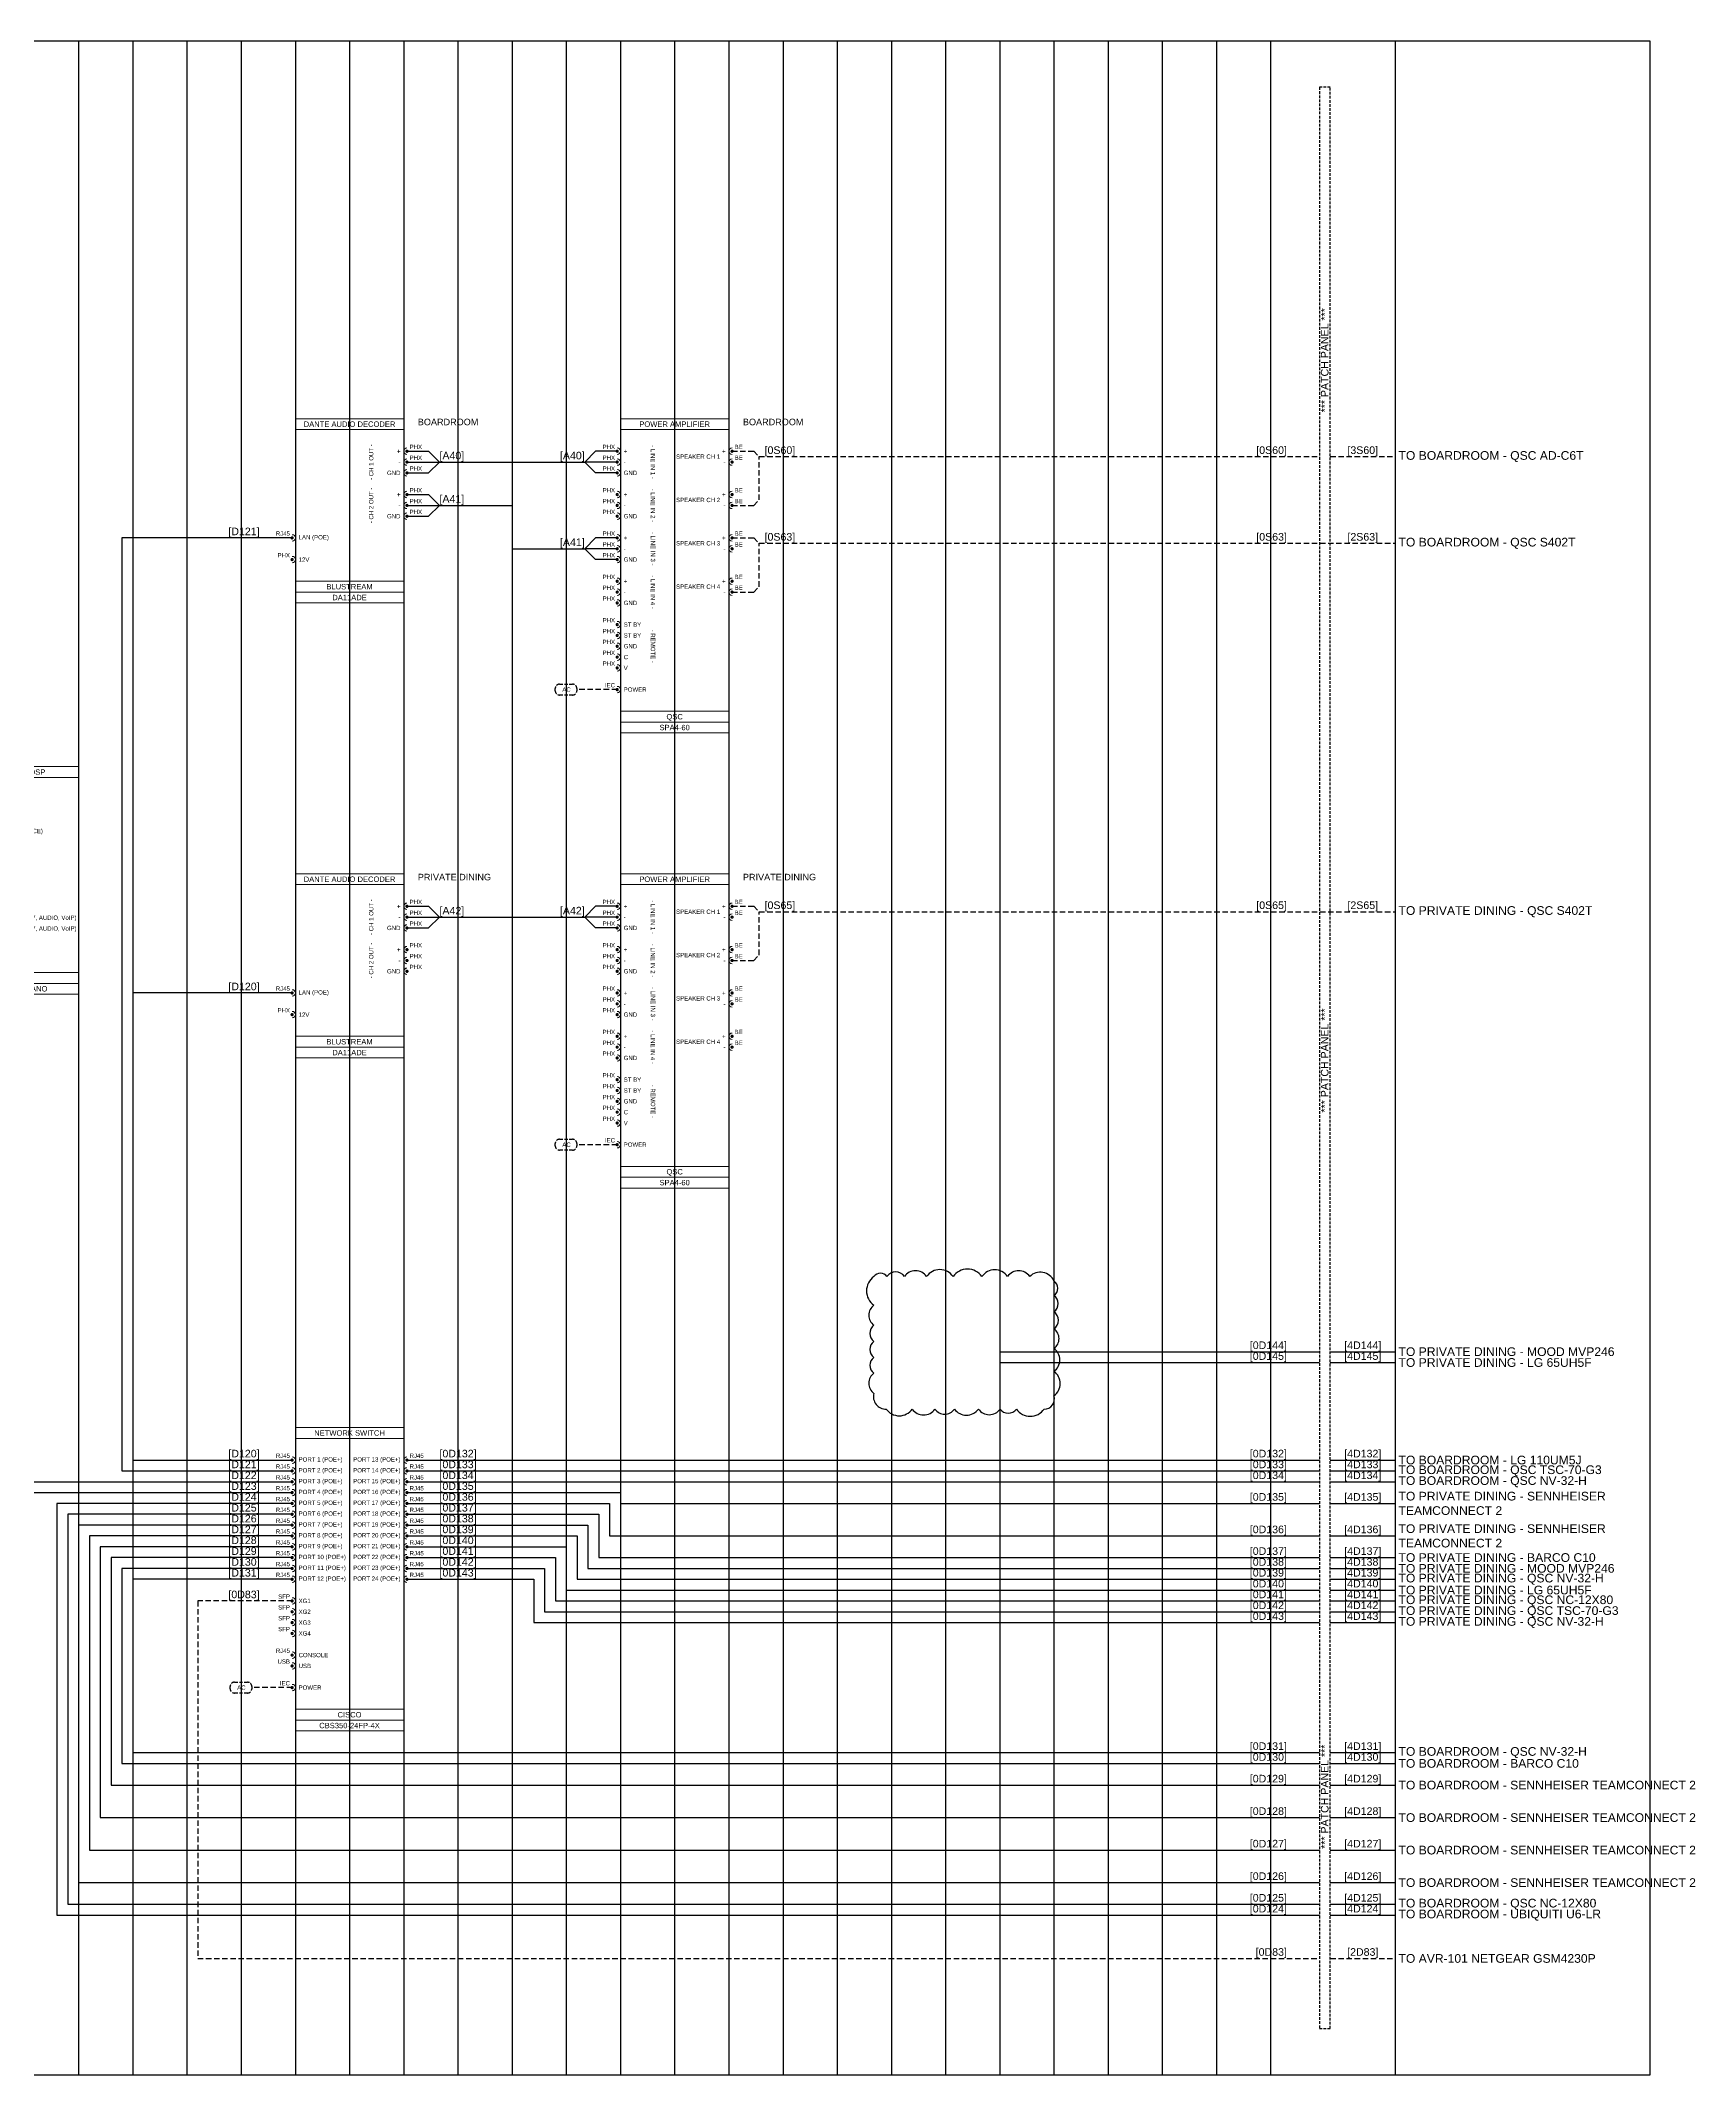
# Model space of a CAD drawing. Header units: millimetres. Extents: x -71336 to -33468, y -26189 to 22712.
# Drawn here: x -43555 to -42792, y -20133 to -19194 of the extents above; entities that cross this region are included whole.
import ezdxf
from ezdxf.enums import TextEntityAlignment as Align
from ezdxf.lldxf.tags import DXFTag

# ---------------------------------------------------------------- set-up
doc = ezdxf.new("R2010")
doc.units = ezdxf.units.MM
doc.linetypes.add('DASHED', pattern=[0.75, 0.5, -0.25])
doc.linetypes.add('DASHED2', pattern=[0.375, 0.25, -0.125])
for name, color, linetype in [('SC - 2 Core Speaker', 211, 'DASHED'), ('SC - 3 Core Flex', 7, 'DASHED'), ('SC - Cat - Green - Data', 84, 'Continuous'), ('SC - Cat - Green - Data - DANTE', 84, 'DANTE'), ('SC - Cat - Green - Data - QLAN', 84, 'QLAN'), ('SC - Fibre', 170, 'DASHED'), ('SC - Starquad', 4, 'Continuous'), ('SC - Text', 7, 'Continuous'), ('Text', 7, 'Continuous')]:
    doc.layers.add(name, color=color, linetype=linetype)
doc.layers.add('SC - Equipment', color=7, linetype='Continuous', lineweight=13)
doc.layers.add('SC - Xlines', color=252, linetype='Continuous', plot=False)
doc.styles.add('ARIAL', font='arial.ttf')
doc.styles.get("Standard").update_dxf_attribs({"font": 'arial.ttf', "height": 35})
tags = doc.linetypes.add('DANTE', pattern='A,3.745209,-0.071128,["DANTE",ARIAL,S=0.5,R=0,X=0,Y=-0.25],-2.454793,3.728871', length=10.000001).pattern_tags.tags
tags[6] = DXFTag(74, 10)
tags = doc.linetypes.add('QLAN', pattern='A,3.942001,-0.106942,["QLAN",ARIAL,S=0.5,R=0,X=0,Y=-0.25],-1.981735,3.969322', length=10).pattern_tags.tags
tags[6] = DXFTag(74, 10)

# ---------------------------------------------------------------- blocks, each defined once
blk = doc.blocks.new('Cisco CBS350-24FP-4X - SCHEMATIC')
at = {"layer": 'SC - Equipment'}
for p, q in [((-25, 0), (25, 0)), ((-25, -140), (-25, 0)), ((25, 0), (25, -140)), ((25, -5), (-25, -5)), ((25, -130), (-25, -130)), ((25, -130), (-25, -130)), ((25, -135), (-25, -135)), ((25, -135), (-25, -135)), ((25, -135), (-25, -135)), ((25, -140), (-25, -140))]:
    blk.add_line(p, q, dxfattribs=at)
at = {"layer": 'SC - Equipment', "const_width": 0.7}
for points in [[(-26.1, -15, 1), (-26.9, -15, 1)], [(26.1, -15, -1), (26.9, -15, -1)], [(-26.1, -20, 1), (-26.9, -20, 1)], [(-26.1, -25, 1), (-26.9, -25, 1)], [(26.1, -20, -1), (26.9, -20, -1)], [(26.1, -25, -1), (26.9, -25, -1)], [(-26.1, -30, 1), (-26.9, -30, 1)], [(-26.1, -35, 1), (-26.9, -35, 1)], [(26.1, -30, -1), (26.9, -30, -1)], [(26.1, -35, -1), (26.9, -35, -1)], [(-26.1, -40, 1), (-26.9, -40, 1)], [(-26.1, -45, 1), (-26.9, -45, 1)], [(26.1, -40, -1), (26.9, -40, -1)], [(26.1, -45, -1), (26.9, -45, -1)], [(-26.1, -50, 1), (-26.9, -50, 1)], [(-26.1, -55, 1), (-26.9, -55, 1)], [(26.1, -50, -1), (26.9, -50, -1)], [(26.1, -55, -1), (26.9, -55, -1)], [(-26.1, -60, 1), (-26.9, -60, 1)], [(-26.1, -65, 1), (-26.9, -65, 1)], [(26.1, -60, -1), (26.9, -60, -1)], [(26.1, -65, -1), (26.9, -65, -1)], [(-26.1, -70, 1), (-26.9, -70, 1)], [(26.1, -70, -1), (26.9, -70, -1)], [(-26.1, -80, 1), (-26.9, -80, 1)], [(-26.1, -85, 1), (-26.9, -85, 1)], [(-26.1, -90, 1), (-26.9, -90, 1)], [(-26.1, -95, 1), (-26.9, -95, 1)], [(-26.1, -105, 1), (-26.9, -105, 1)], [(-26.1, -110, 1), (-26.9, -110, 1)], [(-26.1, -120, 1), (-26.9, -120, 1)]]:
    blk.add_lwpolyline(points, format="xyb", close=True, dxfattribs=at)
at = {"layer": 'SC - Equipment'}
for centre, start, end in [((-26.5, -15), 270, 90), ((-26.5, -20), 270, 90), ((26.5, -15), 90, 270), ((26.5, -20), 90, 270), ((-26.5, -25), 270, 90), ((26.5, -25), 90, 270), ((-26.5, -30), 270, 90), ((-26.5, -35), 270, 90), ((26.5, -30), 90, 270), ((26.5, -35), 90, 270), ((-26.5, -40), 270, 90), ((-26.5, -45), 270, 90), ((26.5, -40), 90, 270), ((26.5, -45), 90, 270), ((-26.5, -50), 270, 90), ((-26.5, -55), 270, 90), ((26.5, -50), 90, 270), ((26.5, -55), 90, 270), ((-26.5, -60), 270, 90), ((-26.5, -65), 270, 90), ((26.5, -60), 90, 270), ((26.5, -65), 90, 270), ((-26.5, -70), 270, 90), ((26.5, -70), 90, 270), ((-26.5, -80), 270, 90), ((-26.5, -85), 270, 90), ((-26.5, -90), 270, 90), ((-26.5, -95), 270, 90), ((-26.5, -105), 270, 90), ((-26.5, -110), 270, 90), ((-26.5, -120), 270, 90)]:
    blk.add_arc(centre, 1.5, start, end, dxfattribs=at)
at = {"ltscale": 5}
for tag, p in [('DESCRIPTION', (0, -2.5)), ('MAKE', (0, -132.5)), ('MODEL', (0, -137.5))]:
    blk.add_attdef(tag, text='', height=2.5, dxfattribs=at).set_placement(p, align=Align.MIDDLE_CENTER)
at = {"ltscale": 5, "flags": 1}
for tag, p in [('ROOM_TYPE', (45, -5)), ('LOCATION', (45, -10)), ('RACK_EQUIPMENT_(Y/N)', (45, -15)), ('IP_(Y/N)', (45, -30)), ('AMP(@240V)', (45, -40)), ('POE(WATT)', (45, -35)), ('WATT', (45, -45)), ('WEIGHT(KG)', (45, -55)), ('BTU/H', (45, -50)), ('TRANSFORMER_TAPS', (45, -60))]:
    blk.add_attdef(tag, p, '', height=2.5, dxfattribs=at)
blk.add_attdef('BRACKET', text='', height=2.5, dxfattribs=at).set_placement((0, -127.5), align=Align.MIDDLE_CENTER)
at = {"layer": 'SC - Equipment', "ltscale": 5, "char_height": 2}
for s, insert, width, attachment_point in [('RJ45', (-27.5, -13), 5.7736, 6), ('RJ45', (-27.5, -18), 5.7736, 6), ('PORT 1 (POE+)', (-23.5, -15), 23.5, 4), ('PORT 2 (POE+)', (-23.5, -20), 23.5, 4), ('PORT 13 (POE+)', (23.5, -15), 23.5, 6), ('PORT 14 (POE+)', (23.5, -20), 23.5, 6), ('RJ45', (27.72, -13), 7.1748, 4), ('RJ45', (27.72, -18), 7.1748, 4), ('RJ45', (-27.5, -23), 5.7736, 6), ('RJ45', (-27.5, -28), 5.7736, 6), ('PORT 3 (POE+)', (-23.5, -25), 23.5, 4), ('PORT 15 (POE+)', (23.5, -25), 23.5, 6), ('RJ45', (27.72, -23), 7.1748, 4), ('RJ45', (27.72, -28), 7.1748, 4), ('RJ45', (-27.5, -33), 5.7736, 6), ('RJ45', (-27.5, -38), 5.7736, 6), ('PORT 4 (POE+)', (-23.5, -30), 23.5, 4), ('PORT 5 (POE+)', (-23.5, -35), 23.5, 4), ('PORT 16 (POE+)', (23.5, -30), 23.5, 6), ('PORT 17 (POE+)', (23.5, -35), 23.5, 6), ('RJ45', (27.72, -33), 7.1748, 4), ('RJ45', (27.72, -38), 7.1748, 4), ('RJ45', (-27.5, -43), 5.7736, 6), ('PORT 6 (POE+)', (-23.5, -40), 23.5, 4), ('PORT 7 (POE+)', (-23.5, -45), 23.5, 4), ('PORT 18 (POE+)', (23.5, -40), 23.5, 6), ('\\pxt10;PORT 19 (POE+)', (23.5, -45), 23.5, 6), ('RJ45', (27.72, -43), 7.1748, 4), ('RJ45', (-27.5, -48), 5.7736, 6), ('RJ45', (-27.5, -53), 5.7736, 6), ('PORT 8 (POE+)', (-23.5, -50), 23.5, 4), ('PORT 9 (POE+)', (-23.5, -55), 23.5, 4), ('PORT 20 (POE+)', (23.5, -50), 23.5, 6), ('PORT 21 (POE+)', (23.5, -55), 23.5, 6), ('RJ45', (27.72, -48), 7.1748, 4), ('RJ45', (27.72, -53), 7.1748, 4), ('RJ45', (-27.5, -58), 5.7736, 6), ('RJ45', (-27.5, -63), 5.7736, 6), ('PORT 10 (POE+)', (-23.5, -60), 23.5, 4), ('PORT 11 (POE+)', (-23.5, -65), 23.5, 4), ('PORT 22 (POE+)', (23.5, -60), 23.5, 6), ('PORT 23 (POE+)', (23.5, -65), 23.5, 6), ('RJ45', (27.72, -58), 7.1748, 4), ('RJ45', (27.72, -63), 7.1748, 4), ('RJ45', (-27.5, -68), 5.7736, 6), ('PORT 12 (POE+)', (-23.5, -70), 23.5, 4), ('PORT 24 (POE+)', (23.5, -70), 23.5, 6), ('RJ45', (27.72, -68), 7.1748, 4), ('SFP', (-27.5, -78), 5.7736, 6), ('SFP', (-27.5, -83), 5.7736, 6), ('XG1', (-23.5, -80), 23.5, 4), ('XG2', (-23.5, -85), 23.5, 4), ('SFP', (-27.5, -88), 5.7736, 6), ('SFP', (-27.5, -93), 5.7736, 6), ('XG3', (-23.5, -90), 23.5, 4), ('RJ45', (-27.5, -103), 5.7736, 6), ('XG4', (-23.5, -95), 23.5, 4), ('USB', (-27.5, -108), 5.7736, 6), ('CONSOLE', (-23.5, -105), 23.5, 4), ('USB', (-23.5, -110), 23.5, 4), ('IEC', (-27.5, -118), 5.7736, 6), ('POWER', (-23.5, -120), 23.5, 4)]:
    blk.add_mtext(s, dxfattribs=dict(at, insert=insert, width=width, attachment_point=attachment_point))
blk = doc.blocks.new('QSC CORE NANO - SCHEMATIC')
at = {"layer": 'SC - Equipment'}
for p, q in [((-25, 0), (25, 0)), ((-25, -105), (-25, 0)), ((25, 0), (25, -105)), ((25, -5), (-25, -5)), ((25, -95), (-25, -95)), ((25, -95), (-25, -95)), ((25, -100), (-25, -100)), ((25, -100), (-25, -100)), ((25, -100), (-25, -100)), ((25, -105), (-25, -105))]:
    blk.add_line(p, q, dxfattribs=at)
at = {"layer": 'SC - Equipment', "const_width": 0.7}
for points in [[(-26.1, -15, 1), (-26.9, -15, 1)], [(-26.1, -20, 1), (-26.9, -20, 1)], [(-26.1, -30, 1), (-26.9, -30, 1)], [(-26.1, -35, 1), (-26.9, -35, 1)], [(-26.1, -45, 1), (-26.9, -45, 1)], [(-26.1, -50, 1), (-26.9, -50, 1)], [(-26.1, -55, 1), (-26.9, -55, 1)], [(-26.1, -60, 1), (-26.9, -60, 1)], [(-26.1, -70, 1), (-26.9, -70, 1)], [(-26.1, -75, 1), (-26.9, -75, 1)], [(-26.1, -85, 1), (-26.9, -85, 1)]]:
    blk.add_lwpolyline(points, format="xyb", close=True, dxfattribs=at)
at = {"layer": 'SC - Equipment'}
for centre in [(-26.5, -15), (-26.5, -20), (-26.5, -30), (-26.5, -35), (-26.5, -45), (-26.5, -50), (-26.5, -55), (-26.5, -60), (-26.5, -70), (-26.5, -75), (-26.5, -85)]:
    blk.add_arc(centre, 1.5, 270, 90, dxfattribs=at)
at = {"ltscale": 5}
for tag, p in [('DESCRIPTION', (0, -2.5)), ('MODEL', (0, -102.5)), ('MAKE', (0, -97.5))]:
    blk.add_attdef(tag, text='', height=2.5, dxfattribs=at).set_placement(p, align=Align.MIDDLE_CENTER)
at = {"ltscale": 5, "flags": 1}
for tag, p in [('ROOM_TYPE', (45, -5)), ('LOCATION', (45, -10)), ('RACK_EQUIPMENT_(Y/N)', (45, -15)), ('IP_(Y/N)', (45, -30)), ('AMP(@240V)', (45, -40)), ('POE(WATT)', (45, -35)), ('WATT', (45, -45)), ('WEIGHT(KG)', (45, -55)), ('BTU/H', (45, -50)), ('TRANSFORMER_TAPS', (45, -60))]:
    blk.add_attdef(tag, p, '', height=2.5, dxfattribs=at)
blk.add_attdef('BRACKET', text='', height=2.5, dxfattribs=at).set_placement((0, -92.5), align=Align.MIDDLE_CENTER)
at = {"layer": 'SC - Equipment', "ltscale": 5, "char_height": 2}
for s, insert, width, attachment_point in [('PHX', (-27.5, -13), 5.7736, 6), ('PHX', (-27.5, -18), 5.7736, 6), ('RS232 A', (-23.5, -15), 23.5, 4), ('USB-C', (-27.5, -28), 5.7736, 6), ('RS232 B', (-23.5, -20), 23.5, 4), ('USB-B', (-27.5, -33), 5.7736, 6), ('USB 3.1 (HOST/DEVICE)', (-23.5, -30), 32.2205, 4), ('USB 3.O (DEVICE)', (-23.5, -35), 32.2205, 4), ('USB-A', (-27.5, -43), 5.7736, 6), ('USB 3.O (HOST)', (-23.5, -45), 32.2205, 4), ('USB-A', (-27.5, -48), 5.7736, 6), ('USB-A', (-27.5, -53), 5.7736, 6), ('USB 3.O (HOST)', (-23.5, -50), 32.2205, 4), ('USB 3.O (HOST)', (-23.5, -55), 32.2205, 4), ('USB-A', (-27.5, -58), 5.7736, 6), ('USB 3.O (HOST)', (-23.5, -60), 32.2205, 4), ('RJ45', (-27.5, -68), 5.7736, 6), ('RJ45', (-27.5, -73), 5.7736, 6), ('LAN A (Q-LAN, AES67, AUDIO, VoIP)', (-23.5, -70), 47.6216, 4), ('LAN B (Q-LAN, AES67, AUDIO, VoIP)', (-23.5, -75), 58.4393, 4), ('IEC', (-27.5, -83), 5.7736, 6), ('POWER', (-23.5, -85), 23.5, 4)]:
    blk.add_mtext(s, dxfattribs=dict(at, insert=insert, width=width, attachment_point=attachment_point))
blk = doc.blocks.new('BLUSTREAM DA11ADE - SCHEMATIC')
at = {"layer": 'SC - Equipment'}
for p, q in [((-25, 0), (25, 0)), ((-25, -85), (-25, 0)), ((25, 0), (25, -85)), ((25, -5), (-25, -5)), ((25, -75), (-25, -75)), ((25, -75), (-25, -75)), ((25, -80), (-25, -80)), ((25, -80), (-25, -80)), ((25, -80), (-25, -80)), ((25, -85), (-25, -85))]:
    blk.add_line(p, q, dxfattribs=at)
at = {"layer": 'SC - Equipment', "const_width": 0.7}
for points in [[(26.1, -15, -1), (26.9, -15, -1)], [(26.1, -20, -1), (26.9, -20, -1)], [(26.1, -25, -1), (26.9, -25, -1)], [(26.1, -35, -1), (26.9, -35, -1)], [(26.1, -40, -1), (26.9, -40, -1)], [(26.1, -45, -1), (26.9, -45, -1)], [(-26.1, -55, 1), (-26.9, -55, 1)], [(-26.1, -65, 1), (-26.9, -65, 1)]]:
    blk.add_lwpolyline(points, format="xyb", close=True, dxfattribs=at)
at = {"layer": 'SC - Equipment'}
for centre, start, end in [((26.5, -15), 90, 270), ((26.5, -20), 90, 270), ((26.5, -25), 90, 270), ((26.5, -35), 90, 270), ((26.5, -40), 90, 270), ((26.5, -45), 90, 270), ((-26.5, -55), 270, 90), ((-26.5, -65), 270, 90)]:
    blk.add_arc(centre, 1.5, start, end, dxfattribs=at)
at = {"ltscale": 5}
for tag, p in [('DESCRIPTION', (0, -2.5)), ('MODEL', (0, -82.5)), ('MAKE', (0, -77.5))]:
    blk.add_attdef(tag, text='', height=2.5, dxfattribs=at).set_placement(p, align=Align.MIDDLE_CENTER)
at = {"ltscale": 5, "flags": 1}
for tag, p in [('ROOM_TYPE', (45, -5)), ('LOCATION', (45, -10)), ('RACK_EQUIPMENT_(Y/N)', (45, -15)), ('IP_(Y/N)', (45, -30)), ('AMP(@240V)', (45, -40)), ('POE(WATT)', (45, -35)), ('WATT', (45, -45)), ('WEIGHT(KG)', (45, -55)), ('BTU/H', (45, -50)), ('TRANSFORMER_TAPS', (45, -60))]:
    blk.add_attdef(tag, p, '', height=2.5, dxfattribs=at)
blk.add_attdef('BRACKET', text='', height=2.5, dxfattribs=at).set_placement((0, -72.5), align=Align.MIDDLE_CENTER)
at = {"layer": 'SC - Equipment', "ltscale": 5, "char_height": 2, "width": 24.8632, "attachment_point": 5, "rotation": 90}
for s, insert in [('- CH 1 OUT -', (10, -20)), ('- CH 2 OUT -', (10, -40))]:
    blk.add_mtext(s, dxfattribs=dict(at, insert=insert))
at = {"layer": 'SC - Equipment', "ltscale": 5, "char_height": 2}
for s, insert, width, attachment_point in [('+', (23.5, -15), 23.5, 6), ('PHX', (27.72, -13), 7.1748, 4), ('PHX', (27.72, -18), 7.1748, 4), ('GND', (23.5, -25), 23.5, 6), ('-', (23.5, -20), 23.5, 6), ('PHX', (27.72, -23), 7.1748, 4), ('+', (23.5, -35), 23.5, 6), ('PHX', (27.72, -33), 7.1748, 4), ('PHX', (27.72, -38), 7.1748, 4), ('GND', (23.5, -45), 23.5, 6), ('-', (23.5, -40), 23.5, 6), ('PHX', (27.72, -43), 7.1748, 4), ('RJ45', (-27.5, -53), 5.7736, 6), ('LAN (POE)', (-23.5, -55), 47.6216, 4), ('PHX', (-27.5, -63), 5.7736, 6), ('12V', (-23.5, -65), 23.5, 4)]:
    blk.add_mtext(s, dxfattribs=dict(at, insert=insert, width=width, attachment_point=attachment_point))
blk = doc.blocks.new('QSC SPA4-60 - SCHEMATIC')
at = {"layer": 'SC - Equipment'}
for p, q in [((-25, 0), (25, 0)), ((-25, -145), (-25, 0)), ((25, 0), (25, -145)), ((25, -5), (-25, -5)), ((25, -135), (-25, -135)), ((25, -135), (-25, -135)), ((25, -140), (-25, -140)), ((25, -140), (-25, -140)), ((25, -140), (-25, -140)), ((25, -145), (-25, -145))]:
    blk.add_line(p, q, dxfattribs=at)
at = {"layer": 'SC - Equipment', "const_width": 0.7}
for points in [[(-26.1, -15, 1), (-26.9, -15, 1)], [(26.1, -15, -1), (26.9, -15, -1)], [(-26.1, -20, 1), (-26.9, -20, 1)], [(-26.1, -25, 1), (-26.9, -25, 1)], [(26.1, -20, -1), (26.9, -20, -1)], [(-26.1, -35, 1), (-26.9, -35, 1)], [(26.1, -35, -1), (26.9, -35, -1)], [(-26.1, -40, 1), (-26.9, -40, 1)], [(-26.1, -45, 1), (-26.9, -45, 1)], [(26.1, -40, -1), (26.9, -40, -1)], [(-26.1, -55, 1), (-26.9, -55, 1)], [(26.1, -55, -1), (26.9, -55, -1)], [(-26.1, -60, 1), (-26.9, -60, 1)], [(-26.1, -65, 1), (-26.9, -65, 1)], [(26.1, -60, -1), (26.9, -60, -1)], [(-26.1, -75, 1), (-26.9, -75, 1)], [(26.1, -75, -1), (26.9, -75, -1)], [(-26.1, -80, 1), (-26.9, -80, 1)], [(-26.1, -85, 1), (-26.9, -85, 1)], [(26.1, -80, -1), (26.9, -80, -1)], [(-26.1, -95, 1), (-26.9, -95, 1)], [(-26.1, -100, 1), (-26.9, -100, 1)], [(-26.1, -105, 1), (-26.9, -105, 1)], [(-26.1, -110, 1), (-26.9, -110, 1)], [(-26.1, -115, 1), (-26.9, -115, 1)], [(-26.1, -125, 1), (-26.9, -125, 1)]]:
    blk.add_lwpolyline(points, format="xyb", close=True, dxfattribs=at)
at = {"layer": 'SC - Equipment'}
for centre, start, end in [((-26.5, -15), 270, 90), ((-26.5, -20), 270, 90), ((26.5, -15), 90, 270), ((26.5, -20), 90, 270), ((-26.5, -25), 270, 90), ((-26.5, -35), 270, 90), ((26.5, -35), 90, 270), ((-26.5, -40), 270, 90), ((-26.5, -45), 270, 90), ((26.5, -40), 90, 270), ((-26.5, -55), 270, 90), ((26.5, -55), 90, 270), ((-26.5, -60), 270, 90), ((-26.5, -65), 270, 90), ((26.5, -60), 90, 270), ((-26.5, -75), 270, 90), ((26.5, -75), 90, 270), ((-26.5, -80), 270, 90), ((-26.5, -85), 270, 90), ((26.5, -80), 90, 270), ((-26.5, -95), 270, 90), ((-26.5, -100), 270, 90), ((-26.5, -105), 270, 90), ((-26.5, -110), 270, 90), ((-26.5, -115), 270, 90), ((-26.5, -125), 270, 90)]:
    blk.add_arc(centre, 1.5, start, end, dxfattribs=at)
at = {"ltscale": 5}
for tag, p in [('DESCRIPTION', (0, -2.5)), ('MAKE', (0, -137.5)), ('MODEL', (0, -142.5))]:
    blk.add_attdef(tag, text='', height=2.5, dxfattribs=at).set_placement(p, align=Align.MIDDLE_CENTER)
at = {"ltscale": 5, "flags": 1}
for tag, p in [('ROOM_TYPE', (45, -5)), ('LOCATION', (45, -10)), ('RACK_EQUIPMENT_(Y/N)', (45, -15)), ('IP_(Y/N)', (45, -30)), ('AMP(@240V)', (45, -40)), ('POE(WATT)', (45, -35)), ('WATT', (45, -45)), ('WEIGHT(KG)', (45, -55)), ('BTU/H', (45, -50)), ('TRANSFORMER_TAPS', (45, -60))]:
    blk.add_attdef(tag, p, '', height=2.5, dxfattribs=at)
blk.add_attdef('BRACKET', text='', height=2.5, dxfattribs=at).set_placement((0, -132.5), align=Align.MIDDLE_CENTER)
at = {"layer": 'SC - Equipment', "ltscale": 5, "char_height": 2}
for s, insert, width, attachment_point in [('PHX', (-27.5, -13), 5.7736, 6), ('PHX', (-27.5, -18), 5.7736, 6), ('+', (-23.5, -15), 23.5, 4), ('SPEAKER CH 1', (21, -17.5), 23.5, 6), ('+', (23.5, -15), 23.5, 6), ('BE', (27.7, -13), 3.7458, 4), ('BE', (27.7, -18), 3.7458, 4), ('PHX', (-27.5, -23), 5.7736, 6), ('-', (-23.5, -20), 23.5, 4), ('GND', (-23.5, -25), 23.5, 4), ('-', (23.5, -20), 23.5, 6), ('PHX', (-27.5, -33), 5.7736, 6), ('PHX', (-27.5, -38), 5.7736, 6), ('+', (-23.5, -35), 23.5, 4), ('SPEAKER CH 2', (21, -37.5), 23.5, 6), ('+', (23.5, -35), 23.5, 6), ('BE', (27.7, -33), 3.7458, 4), ('BE', (27.7, -38), 3.7458, 4), ('PHX', (-27.5, -43), 5.7736, 6), ('-', (-23.5, -40), 23.5, 4), ('GND', (-23.5, -45), 23.5, 4), ('-', (23.5, -40), 23.5, 6), ('PHX', (-27.5, -53), 5.7736, 6), ('+', (-23.5, -55), 23.5, 4), ('+', (23.5, -55), 23.5, 6), ('BE', (27.7, -53), 3.7458, 4), ('PHX', (-27.5, -58), 5.7736, 6), ('PHX', (-27.5, -63), 5.7736, 6), ('-', (-23.5, -60), 23.5, 4), ('GND', (-23.5, -65), 23.5, 4), ('SPEAKER CH 3', (21, -57.5), 23.5, 6), ('-', (23.5, -60), 23.5, 6), ('BE', (27.7, -58), 3.7458, 4), ('PHX', (-27.5, -73), 5.7736, 6), ('+', (-23.5, -75), 23.5, 4), ('+', (23.5, -75), 23.5, 6), ('BE', (27.7, -73), 3.7458, 4), ('PHX', (-27.5, -78), 5.7736, 6), ('PHX', (-27.5, -83), 5.7736, 6), ('-', (-23.5, -80), 23.5, 4), ('GND', (-23.5, -85), 23.5, 4), ('SPEAKER CH 4', (21, -77.5), 23.5, 6), ('-', (23.5, -80), 23.5, 6), ('BE', (27.7, -78), 3.7458, 4), ('PHX', (-27.5, -93), 5.7736, 6), ('PHX', (-27.5, -98), 5.7736, 6), ('PHX', (-27.5, -103), 5.7736, 6), ('ST BY', (-23.5, -95), 23.5, 4), ('ST BY', (-23.5, -100), 23.5, 4), ('PHX', (-27.5, -108), 5.7736, 6), ('PHX', (-27.5, -113), 5.7736, 6), ('GND', (-23.5, -105), 23.5, 4), ('C', (-23.5, -110), 23.5, 4), ('IEC', (-27.5, -123), 5.7736, 6), ('V', (-23.5, -115), 23.5, 4), ('POWER', (-23.5, -125), 23.5, 4)]:
    blk.add_mtext(s, dxfattribs=dict(at, insert=insert, width=width, attachment_point=attachment_point))
at = {"layer": 'SC - Equipment', "ltscale": 5, "char_height": 2, "width": 24.882, "attachment_point": 5, "rotation": 270}
for s, insert in [('- LINE IN 1 -', (-10, -19.99)), ('- LINE IN 2 -', (-10, -39.99)), ('- LINE IN 3 -', (-10, -59.99)), ('- LINE IN 4 -', (-10, -79.99)), ('- REMOTE -', (-10, -104.99))]:
    blk.add_mtext(s, dxfattribs=dict(at, insert=insert))

msp = doc.modelspace()

# ---------------------------------------------------------------- linework, layer by layer
at = {"linetype": 'DASHED2', "ltscale": 5}
msp.add_lwpolyline([(-42960.449, -20111.543), (-42960.449, -19215.645), (-42965.449, -19215.645), (-42965.449, -20111.543)], close=True, dxfattribs=at)
at = {"color": 6}
msp.add_lwpolyline([(-43170.983, -19764.471, 0.5205671), (-43170.983, -19777.7, 0.5205671), (-43170.983, -19786.974, 0.5205671), (-43170.983, -19794.421, 0.5205671), (-43170.983, -19801.823, 0.5205671), (-43170.983, -19809.055, 0.5205671), (-43170.983, -19818.387, 0.5205671), (-43165.303, -19825.608, 0.5205671), (-43153.315, -19825.608, 0.5205671), (-43142.835, -19825.608, 0.5205671), (-43133.834, -19825.608, 0.5205671), (-43122.798, -19825.608, 0.5205671), (-43112.779, -19825.608, 0.5205671), (-43105.293, -19825.608, 0.5205671), (-43092.472, -19825.608, 0.5205671), (-43087.949, -19819.488, 0.5205671), (-43087.949, -19808.238, 0.5205671), (-43087.949, -19797.663, 0.5205671), (-43087.949, -19788.611, 0.5205671), (-43087.949, -19780.687, 0.5205671), (-43087.949, -19773.255, 0.5205671), (-43087.949, -19766.49, 0.5205671), (-43099.089, -19764.471, 0.5205671), (-43109.333, -19764.471, 0.5205671), (-43121.211, -19764.471, 0.5205671), (-43134.444, -19764.471, 0.5205671), (-43146.719, -19764.471, 0.5205671), (-43156.931, -19764.471, 0.5205671), (-43164.987, -19764.471, 0.5205671)], format="xyb", close=True, dxfattribs=at)
at = {"layer": 'SC - 2 Core Speaker', "color": 1, "ltscale": 5}
for points in [[(-43236.449, -19383.619), (-43226.449, -19383.619), (-43223.949, -19386.119)], [(-43236.449, -19423.619), (-43226.449, -19423.619), (-43223.949, -19426.119)], [(-43236.449, -19593.619), (-43226.449, -19593.619), (-43223.949, -19596.119)]]:
    msp.add_lwpolyline(points, dxfattribs=at)
at = {"layer": 'SC - 2 Core Speaker', "color": 7, "ltscale": 5}
for points in [[(-43236.449, -19408.619), (-43226.449, -19408.619), (-43223.949, -19406.119), (-43223.949, -19386.119)], [(-43236.449, -19448.619), (-43226.449, -19448.619), (-43223.949, -19446.119), (-43223.949, -19426.119)], [(-43236.449, -19618.619), (-43226.449, -19618.619), (-43223.949, -19616.119), (-43223.949, -19596.119)]]:
    msp.add_lwpolyline(points, dxfattribs=at)
at = {"layer": 'SC - 2 Core Speaker', "ltscale": 5}
for points in [[(-43223.949, -19386.119), (-42965.449, -19386.119)], [(-42960.449, -19386.119), (-42930.449, -19386.119)], [(-43223.949, -19426.119), (-42930.449, -19426.119)], [(-43223.949, -19596.119), (-42930.449, -19596.119)]]:
    msp.add_lwpolyline(points, dxfattribs=at)
at = {"layer": 'SC - 3 Core Flex', "ltscale": 3}
for points in [[(-43316.047, -19491.119), (-43310.047, -19491.119, -0.4142136), (-43308.047, -19493.119), (-43308.047, -19494.119, -0.4142136), (-43310.047, -19496.119), (-43316.047, -19496.119, -0.4142136), (-43318.047, -19494.119), (-43318.047, -19493.119, -0.4142136)], [(-43316.047, -19701.119), (-43310.047, -19701.119, -0.4142136), (-43308.047, -19703.119), (-43308.047, -19704.119, -0.4142136), (-43310.047, -19706.119), (-43316.047, -19706.119, -0.4142136), (-43318.047, -19704.119), (-43318.047, -19703.119, -0.4142136)], [(-43466.047, -19951.67), (-43460.047, -19951.67, -0.4142136), (-43458.047, -19953.67), (-43458.047, -19954.67, -0.4142136), (-43460.047, -19956.67), (-43466.047, -19956.67, -0.4142136), (-43468.047, -19954.67), (-43468.047, -19953.67, -0.4142136)]]:
    msp.add_lwpolyline(points, format="xyb", close=True, dxfattribs=at)
at = {"layer": 'SC - 3 Core Flex', "ltscale": 5}
for points in [[(-43289.449, -19493.619), (-43308.047, -19493.619)], [(-43289.449, -19703.619), (-43308.047, -19703.619)], [(-43439.449, -19954.17), (-43458.047, -19954.17)]]:
    msp.add_lwpolyline(points, dxfattribs=at)
at = {"layer": 'SC - Cat - Green - Data', "ltscale": 5}
for points in [[(-43112.949, -19799.17), (-42965.449, -19799.17)], [(-42960.449, -19799.17), (-42930.449, -19799.17)], [(-43112.949, -19804.17), (-42965.449, -19804.17)], [(-42960.449, -19804.17), (-42930.449, -19804.17)], [(-43386.449, -19849.17), (-42965.449, -19849.17)], [(-43386.449, -19854.17), (-42965.449, -19854.17)], [(-42960.449, -19849.17), (-42930.449, -19849.17)], [(-42960.449, -19854.17), (-42930.449, -19854.17)], [(-43386.449, -19864.17), (-43287.949, -19864.17), (-43287.949, -19869.17), (-42965.449, -19869.17)], [(-43439.449, -19869.17), (-43547.949, -19869.17), (-43547.949, -20059.17), (-42965.449, -20059.17)], [(-43386.449, -19869.17), (-43292.949, -19869.17), (-43292.949, -19884.17), (-42965.449, -19884.17)], [(-43386.449, -19874.17), (-43297.949, -19874.17), (-43297.949, -19894.17), (-42965.449, -19894.17)], [(-42960.449, -19869.17), (-42930.449, -19869.17)], [(-43439.449, -19884.17), (-43532.949, -19884.17), (-43532.949, -20029.17), (-42965.449, -20029.17)], [(-43386.449, -19879.17), (-43302.949, -19879.17), (-43302.949, -19899.17), (-42965.449, -19899.17)], [(-43386.449, -19884.17), (-43307.949, -19884.17), (-43307.949, -19904.17), (-42965.449, -19904.17)], [(-42960.449, -19884.17), (-42930.449, -19884.17)], [(-43439.449, -19894.17), (-43522.949, -19894.17), (-43522.949, -19999.17), (-42965.449, -19999.17)], [(-43386.449, -19889.17), (-43312.949, -19889.17), (-43312.949, -19909.17), (-42965.449, -19909.17)], [(-43386.449, -19894.17), (-43317.949, -19894.17), (-43317.949, -19914.17), (-42965.449, -19914.17)], [(-42960.449, -19894.17), (-42930.449, -19894.17)], [(-43439.449, -19899.17), (-43517.949, -19899.17), (-43517.949, -19989.17), (-42965.449, -19989.17)], [(-43386.449, -19899.17), (-43322.949, -19899.17), (-43322.949, -19919.17), (-42965.449, -19919.17)], [(-43386.449, -19904.17), (-43327.949, -19904.17), (-43327.949, -19924.17), (-42965.449, -19924.17)], [(-42960.449, -19899.17), (-42930.449, -19899.17)], [(-42960.449, -19904.17), (-42930.449, -19904.17)], [(-42960.449, -19909.17), (-42930.449, -19909.17)], [(-42960.449, -19914.17), (-42930.449, -19914.17)], [(-42960.449, -19919.17), (-42930.449, -19919.17)], [(-42960.449, -19924.17), (-42930.449, -19924.17)], [(-42960.449, -19989.17), (-42930.449, -19989.17)], [(-42960.449, -19999.17), (-42930.449, -19999.17)], [(-42960.449, -20029.17), (-42930.449, -20029.17)], [(-42960.449, -20059.17), (-42930.449, -20059.17)]]:
    msp.add_lwpolyline(points, dxfattribs=at)
at = {"layer": 'SC - Cat - Green - Data - DANTE', "ltscale": 5}
for points in [[(-43439.449, -19423.62), (-43517.949, -19423.62), (-43517.949, -19854.17), (-43439.449, -19854.17)], [(-43589.421, -19599.17), (-43662.949, -19599.17), (-43662.949, -19864.17), (-43439.449, -19864.17)], [(-43589.421, -19604.17), (-43657.949, -19604.17), (-43657.949, -19859.17), (-43439.449, -19859.17)], [(-43439.449, -19633.62), (-43512.949, -19633.62), (-43512.949, -19849.17), (-43439.449, -19849.17)], [(-43439.449, -19879.17), (-43537.949, -19879.17), (-43537.949, -20044.17), (-42965.449, -20044.17)], [(-43439.449, -19889.17), (-43527.949, -19889.17), (-43527.949, -20014.17), (-42965.449, -20014.17)], [(-42960.449, -20014.17), (-42930.449, -20014.17)], [(-42960.449, -20044.17), (-42930.449, -20044.17)]]:
    msp.add_lwpolyline(points, dxfattribs=at)
at = {"layer": 'SC - Cat - Green - Data - QLAN', "ltscale": 5}
for points in [[(-43386.449, -19859.17), (-42965.449, -19859.17)], [(-42960.449, -19859.17), (-42930.449, -19859.17)], [(-43439.449, -19874.17), (-43542.949, -19874.17), (-43542.949, -20054.17), (-42965.449, -20054.17)], [(-43439.449, -19904.17), (-43512.949, -19904.17), (-43512.949, -19984.17), (-42965.449, -19984.17)], [(-42960.449, -19984.17), (-42930.449, -19984.17)], [(-42960.449, -20054.17), (-42930.449, -20054.17)]]:
    msp.add_lwpolyline(points, dxfattribs=at)
at = {"layer": 'SC - Fibre', "ltscale": 5}
for points in [[(-43439.449, -19914.165), (-43482.949, -19914.176), (-43482.949, -20079.172), (-42965.449, -20079.172)], [(-42960.449, -20079.172), (-42930.449, -20079.172)]]:
    msp.add_lwpolyline(points, dxfattribs=at)
at = {"layer": 'SC - Starquad', "color": 1, "ltscale": 5}
for points in [[(-43386.449, -19383.619), (-43376.449, -19383.619), (-43371.449, -19388.619)], [(-43289.449, -19383.619), (-43299.449, -19383.619), (-43304.449, -19388.619)], [(-43386.449, -19403.62), (-43376.449, -19403.619), (-43371.449, -19408.619)], [(-43289.449, -19423.619), (-43299.449, -19423.619), (-43304.449, -19428.619)], [(-43386.449, -19593.619), (-43376.449, -19593.619), (-43371.449, -19598.619)], [(-43289.449, -19593.619), (-43299.449, -19593.619), (-43304.449, -19598.619)]]:
    msp.add_lwpolyline(points, dxfattribs=at)
at = {"layer": 'SC - Starquad', "color": 7, "ltscale": 5}
for points in [[(-43386.449, -19388.619), (-43371.449, -19388.619)], [(-43289.449, -19388.619), (-43304.449, -19388.619)], [(-43386.449, -19408.62), (-43371.449, -19408.619)], [(-43289.449, -19428.619), (-43304.449, -19428.619)], [(-43386.449, -19598.619), (-43371.449, -19598.619)], [(-43289.449, -19598.619), (-43304.449, -19598.619)]]:
    msp.add_lwpolyline(points, dxfattribs=at)
at = {"layer": 'SC - Starquad', "color": 250, "ltscale": 5}
for points in [[(-43386.449, -19393.619), (-43376.449, -19393.619), (-43371.449, -19388.619)], [(-43289.449, -19393.619), (-43299.449, -19393.619), (-43304.449, -19388.619)], [(-43386.449, -19413.62), (-43376.449, -19413.619), (-43371.449, -19408.619)], [(-43289.449, -19433.619), (-43299.449, -19433.619), (-43304.449, -19428.619)], [(-43386.449, -19603.619), (-43376.449, -19603.619), (-43371.449, -19598.619)], [(-43289.449, -19603.619), (-43299.449, -19603.619), (-43304.449, -19598.619)]]:
    msp.add_lwpolyline(points, dxfattribs=at)
at = {"layer": 'SC - Starquad', "ltscale": 5}
for points in [[(-43371.449, -19388.619), (-43304.449, -19388.619)], [(-43371.449, -19408.619), (-43337.949, -19408.619), (-43337.949, -19428.619), (-43304.449, -19428.619)], [(-43371.449, -19598.619), (-43304.449, -19598.619)]]:
    msp.add_lwpolyline(points, dxfattribs=at)
at = {"layer": 'SC - Xlines', "ltscale": 5, "transparency": 33554687}
msp.add_lwpolyline([(-44012.949, -19194.167), (-42812.949, -19194.174), (-42812.949, -20133.074), (-44012.949, -20133.067)], close=True, dxfattribs=at)
at = {"layer": 'SC - Xlines', "color": 250, "ltscale": 5}
for points in [[(-43537.949, -19194.17), (-43537.949, -20133.069)], [(-43487.949, -19194.17), (-43487.949, -20133.069)], [(-43437.949, -19194.17), (-43437.949, -20133.069)], [(-43387.949, -19194.17), (-43387.949, -20133.069)], [(-43337.949, -19194.17), (-43337.949, -20133.069)], [(-43287.949, -19194.17), (-43287.949, -20133.069)], [(-43237.949, -19194.17), (-43237.949, -20133.069)], [(-43187.949, -19194.17), (-43187.949, -20133.069)], [(-43137.949, -19194.17), (-43137.949, -20133.069)], [(-43087.949, -19194.17), (-43087.949, -20133.069)], [(-43037.949, -19194.17), (-43037.949, -20133.069)], [(-42987.949, -19194.17), (-42987.949, -20133.069)]]:
    msp.add_lwpolyline(points, dxfattribs=at)
at = {"layer": 'SC - Xlines', "ltscale": 5}
for points in [[(-43512.949, -19194.17), (-43512.949, -20133.069)], [(-43462.949, -19194.17), (-43462.949, -20133.069)], [(-43412.949, -19194.17), (-43412.949, -20133.069)], [(-43362.949, -19194.17), (-43362.949, -20133.069)], [(-43312.949, -19194.17), (-43312.949, -20133.069)], [(-43262.949, -19194.17), (-43262.949, -20133.069)], [(-43212.949, -19194.17), (-43212.949, -20133.069)], [(-43162.949, -19194.17), (-43162.949, -20133.069)], [(-43112.949, -19194.17), (-43112.949, -20133.069)], [(-43062.949, -19194.17), (-43062.949, -20133.069)], [(-43012.949, -19194.17), (-43012.949, -20133.069)], [(-42930.449, -19194.17), (-42930.449, -20133.069)]]:
    msp.add_lwpolyline(points, dxfattribs=at)

# ---------------------------------------------------------------- block references
at = {"ltscale": 5}
for name, p, values in [('BLUSTREAM DA11ADE - SCHEMATIC', (-43412.949, -19368.62), {'DESCRIPTION': 'DANTE AUDIO DECODER', 'MAKE': 'BLUSTREAM', 'MODEL': 'DA11ADE'}), ('QSC SPA4-60 - SCHEMATIC', (-43262.949, -19368.619), {'DESCRIPTION': 'POWER AMPLIFIER', 'MAKE': 'QSC', 'MODEL': 'SPA4-60'}), ('QSC CORE NANO - SCHEMATIC', (-43562.921, -19529.17), {'DESCRIPTION': 'AUDIO DSP', 'MAKE': 'QSC', 'MODEL': 'CORE NANO'}), ('BLUSTREAM DA11ADE - SCHEMATIC', (-43412.949, -19578.62), {'DESCRIPTION': 'DANTE AUDIO DECODER', 'MAKE': 'BLUSTREAM', 'MODEL': 'DA11ADE'}), ('QSC SPA4-60 - SCHEMATIC', (-43262.949, -19578.619), {'DESCRIPTION': 'POWER AMPLIFIER', 'MAKE': 'QSC', 'MODEL': 'SPA4-60'}), ('Cisco CBS350-24FP-4X - SCHEMATIC', (-43412.949, -19834.17), {'DESCRIPTION': 'NETWORK SWITCH', 'MAKE': 'CISCO', 'MODEL': 'CBS350-24FP-4X'})]:
    msp.add_blockref(name, p, dxfattribs=at).add_auto_attribs(values)

# ---------------------------------------------------------------- texts
at = {"layer": 'SC - Text', "char_height": 3.5, "width": 136.51602, "attachment_point": 7, "rotation": 90, "style": 'ARIAL'}
for insert in [(-42961.217, -19365.682), (-42961.217, -19688.788), (-42961.217, -20028.58)]:
    msp.add_mtext('*** PATCH PANEL ***', dxfattribs=dict(at, insert=insert))
at = {"layer": 'SC - Text'}
for s, insert, char_height, width, attachment_point in [('BOARDROOM', (-43381.449, -19368.62), 3, 134.02561, 1), ('BOARDROOM', (-43231.449, -19368.619), 3, 134.02561, 1), ('[A40]', (-43371.452, -19388.419), 3.5, 15.57197, 7), ('[A40]', (-43304.449, -19388.419), 3.5, 14.6761, 9), ('[0S60]', (-43221.446, -19385.92), 3.5, 15.57197, 7), ('[0S60]', (-42980.449, -19385.919), 3.5, 14.6761, 9), ('[3S60]', (-42945.449, -19385.919), 3.5, 15.57197, 8), ('TO {\\A1;\\fSansSerif|b0|i0|c2|p2;BOARDROOM - QSC AD-C6T}', (-42928.949, -19386.119), 4, 129.70239, 4), ('[A41]', (-43371.452, -19408.42), 3.5, 15.57197, 7), ('[D121]', (-43454.449, -19423.42), 3.5, 14.6761, 9), ('[A41]', (-43304.449, -19428.419), 3.5, 14.6761, 9), ('[0S63]', (-43221.446, -19425.92), 3.5, 15.57197, 7), ('[0S63]', (-42980.449, -19425.919), 3.5, 14.6761, 9), ('[2S63]', (-42945.449, -19425.919), 3.5, 15.57197, 8), ('TO {\\A1;\\fSansSerif|b0|i0|c2|p2;BOARDROOM - QSC S402T}', (-42928.949, -19426.119), 4, 129.70239, 4), ('PRIVATE DINING', (-43381.449, -19578.62), 3, 134.02561, 1), ('PRIVATE DINING', (-43231.449, -19578.62), 3, 134.02561, 1), ('[A42]', (-43371.452, -19598.419), 3.5, 15.57197, 7), ('[A42]', (-43304.449, -19598.419), 3.5, 14.6761, 9), ('[0S65]', (-43221.446, -19595.92), 3.5, 15.57197, 7), ('[0S65]', (-42980.449, -19595.919), 3.5, 14.6761, 9), ('[2S65]', (-42945.449, -19595.919), 3.5, 15.57197, 8), ('TO {\\A1;\\fSansSerif|b0|i0|c2|p2;PRIVATE DINING - QSC S402T}', (-42928.949, -19596.119), 4, 129.70239, 4), ('[D120]', (-43454.449, -19633.42), 3.5, 14.6761, 9), ('[0D144]', (-42980.448, -19798.97), 3.5, 14.6761, 9), ('[0D145]', (-42980.448, -19803.97), 3.5, 14.6761, 9), ('[4D144]', (-42945.448, -19798.97), 3.5, 15.57197, 8), ('[4D145]', (-42945.448, -19803.97), 3.5, 15.57197, 8), ('TO PRIVATE DINING - MOOD MVP246', (-42928.949, -19799.17), 4, 129.70239, 4), ('TO PRIVATE DINING - LG 65UH5F', (-42928.949, -19804.17), 4, 129.70239, 4), ('[D120]', (-43454.449, -19848.97), 3.5, 14.6761, 9), ('[0D132]', (-43371.449, -19848.97), 3.5, 15.57197, 7), ('[0D132]', (-42980.448, -19848.97), 3.5, 14.6761, 9), ('[4D132]', (-42945.448, -19848.97), 3.5, 15.57197, 8), ('TO BOARDROOM - LG 110UM5J', (-42928.949, -19849.17), 4, 129.70239, 4), ('[D121]', (-43454.449, -19853.97), 3.5, 14.6761, 9), ('[D122]', (-43454.449, -19858.97), 3.5, 14.6761, 9), ('[0D133]', (-43371.449, -19853.97), 3.5, 15.57197, 7), ('[0D134]', (-43371.449, -19858.97), 3.5, 15.57197, 7), ('[0D133]', (-42980.448, -19853.97), 3.5, 14.6761, 9), ('[0D134]', (-42980.448, -19858.97), 3.5, 14.6761, 9), ('[4D133]', (-42945.448, -19853.97), 3.5, 15.57197, 8), ('[4D134]', (-42945.448, -19858.97), 3.5, 15.57197, 8), ('TO BOARDROOM - QSC TSC-70-G3', (-42928.949, -19854.17), 4, 129.70239, 4), ('TO BOARDROOM - QSC NV-32-H', (-42928.949, -19859.17), 4, 129.70239, 4), ('[D123]', (-43454.449, -19863.97), 3.5, 14.6761, 9), ('[D124]', (-43454.449, -19868.97), 3.5, 14.6761, 9), ('[0D135]', (-43371.449, -19863.97), 3.5, 15.57197, 7), ('[0D136]', (-43371.449, -19868.97), 3.5, 15.57197, 7), ('[0D135]', (-42980.448, -19868.97), 3.5, 14.6761, 9), ('[4D135]', (-42945.448, -19868.97), 3.5, 15.57197, 8), ('TO PRIVATE DINING - SENNHEISER TEAMCONNECT 2', (-42928.949, -19869.17), 4, 129.70239, 4), ('[D125]', (-43454.449, -19873.97), 3.5, 14.6761, 9), ('[D126]', (-43454.449, -19878.97), 3.5, 14.6761, 9), ('[0D137]', (-43371.449, -19873.97), 3.5, 15.57197, 7), ('[0D138]', (-43371.449, -19878.97), 3.5, 15.57197, 7), ('[D127]', (-43454.449, -19883.97), 3.5, 14.6761, 9), ('[D128]', (-43454.449, -19888.97), 3.5, 14.6761, 9), ('[0D139]', (-43371.449, -19883.97), 3.5, 15.57197, 7), ('[0D140]', (-43371.449, -19888.97), 3.5, 15.57197, 7), ('[0D136]', (-42980.448, -19883.97), 3.5, 14.6761, 9), ('[4D136]', (-42945.448, -19883.97), 3.5, 15.57197, 8), ('TO PRIVATE DINING - SENNHEISER TEAMCONNECT 2', (-42928.949, -19884.17), 4, 129.70239, 4), ('[D129]', (-43454.449, -19893.97), 3.5, 14.6761, 9), ('[D130]', (-43454.449, -19898.97), 3.5, 14.6761, 9), ('[0D141]', (-43371.449, -19893.97), 3.5, 15.57197, 7), ('[0D142]', (-43371.449, -19898.97), 3.5, 15.57197, 7), ('[0D137]', (-42980.448, -19893.97), 3.5, 14.6761, 9), ('[0D138]', (-42980.448, -19898.97), 3.5, 14.6761, 9), ('[4D137]', (-42945.448, -19893.97), 3.5, 15.57197, 8), ('[4D138]', (-42945.448, -19898.97), 3.5, 15.57197, 8), ('TO PRIVATE DINING - BARCO C10', (-42928.949, -19894.17), 4, 129.70239, 4), ('[D131]', (-43454.449, -19903.97), 3.5, 14.6761, 9), ('[0D143]', (-43371.449, -19903.97), 3.5, 15.57197, 7), ('[0D139]', (-42980.448, -19903.97), 3.5, 14.6761, 9), ('[0D140]', (-42980.448, -19908.97), 3.5, 14.6761, 9), ('[4D139]', (-42945.448, -19903.97), 3.5, 15.57197, 8), ('[4D140]', (-42945.448, -19908.97), 3.5, 15.57197, 8), ('TO PRIVATE DINING - MOOD MVP246', (-42928.949, -19899.17), 4, 129.70239, 4), ('TO PRIVATE DINING - QSC NV-32-H', (-42928.949, -19904.17), 4, 129.70239, 4), ('[0D83]', (-43454.437, -19913.974), 3.5, 14.6761, 9), ('[0D141]', (-42980.448, -19913.97), 3.5, 14.6761, 9), ('[4D141]', (-42945.448, -19913.97), 3.5, 15.57197, 8), ('TO PRIVATE DINING - LG 65UH5F', (-42928.949, -19909.17), 4, 129.70239, 4), ('TO PRIVATE DINING - QSC NC-12X80', (-42928.949, -19914.17), 4, 129.70239, 4), ('[0D142]', (-42980.448, -19918.97), 3.5, 14.6761, 9), ('[0D143]', (-42980.448, -19923.97), 3.5, 14.6761, 9), ('[4D142]', (-42945.448, -19918.97), 3.5, 15.57197, 8), ('[4D143]', (-42945.448, -19923.97), 3.5, 15.57197, 8), ('TO PRIVATE DINING - QSC TSC-70-G3', (-42928.949, -19919.17), 4, 129.70239, 4), ('TO PRIVATE DINING - QSC NV-32-H', (-42928.949, -19924.17), 4, 129.70239, 4), ('[0D131]', (-42980.448, -19983.97), 3.5, 14.6761, 9), ('[4D131]', (-42945.448, -19983.97), 3.5, 15.57197, 8), ('[0D130]', (-42980.448, -19988.97), 3.5, 14.6761, 9), ('[4D130]', (-42945.448, -19988.97), 3.5, 15.57197, 8), ('TO BOARDROOM - QSC NV-32-H', (-42928.949, -19984.17), 4, 129.70239, 4), ('TO BOARDROOM - BARCO C10', (-42928.949, -19989.17), 4, 129.70239, 4), ('[0D129]', (-42980.448, -19998.97), 3.5, 14.6761, 9), ('[4D129]', (-42945.448, -19998.97), 3.5, 15.57197, 8), ('TO BOARDROOM - SENNHEISER TEAMCONNECT 2', (-42928.949, -19999.17), 4, 129.70239, 4), ('[0D128]', (-42980.448, -20013.97), 3.5, 14.6761, 9), ('[4D128]', (-42945.448, -20013.97), 3.5, 15.57197, 8), ('TO BOARDROOM - SENNHEISER TEAMCONNECT 2', (-42928.949, -20014.17), 4, 129.70239, 4), ('[0D127]', (-42980.448, -20028.97), 3.5, 14.6761, 9), ('[4D127]', (-42945.448, -20028.97), 3.5, 15.57197, 8), ('TO BOARDROOM - SENNHEISER TEAMCONNECT 2', (-42928.949, -20029.17), 4, 129.70239, 4), ('[0D126]', (-42980.448, -20043.97), 3.5, 14.6761, 9), ('[4D126]', (-42945.448, -20043.97), 3.5, 15.57197, 8), ('TO BOARDROOM - SENNHEISER TEAMCONNECT 2', (-42928.949, -20044.17), 4, 129.70239, 4), ('[0D125]', (-42980.448, -20053.97), 3.5, 14.6761, 9), ('[0D124]', (-42980.448, -20058.97), 3.5, 14.6761, 9), ('[4D125]', (-42945.448, -20053.97), 3.5, 15.57197, 8), ('[4D124]', (-42945.448, -20058.97), 3.5, 15.57197, 8), ('TO BOARDROOM - QSC NC-12X80', (-42928.949, -20054.17), 4, 129.70239, 4), ('TO BOARDROOM - UBIQUITI U6-LR', (-42928.949, -20059.17), 4, 129.70239, 4), ('[0D83]', (-42980.448, -20078.972), 3.5, 14.6761, 9), ('[2D83]', (-42945.448, -20078.971), 3.5, 15.57197, 8), ('TO AVR-101 NETGEAR GSM4230P', (-42928.949, -20079.172), 4, 129.70239, 4)]:
    msp.add_mtext(s, dxfattribs=dict(at, insert=insert, char_height=char_height, width=width, attachment_point=attachment_point))
at = {"layer": 'Text', "char_height": 2, "width": 143.97126, "attachment_point": 5}
for insert in [(-43312.847, -19493.619), (-43312.847, -19703.619), (-43462.847, -19954.17)]:
    msp.add_mtext('AC', dxfattribs=dict(at, insert=insert))

doc.saveas('drawing.dxf')
